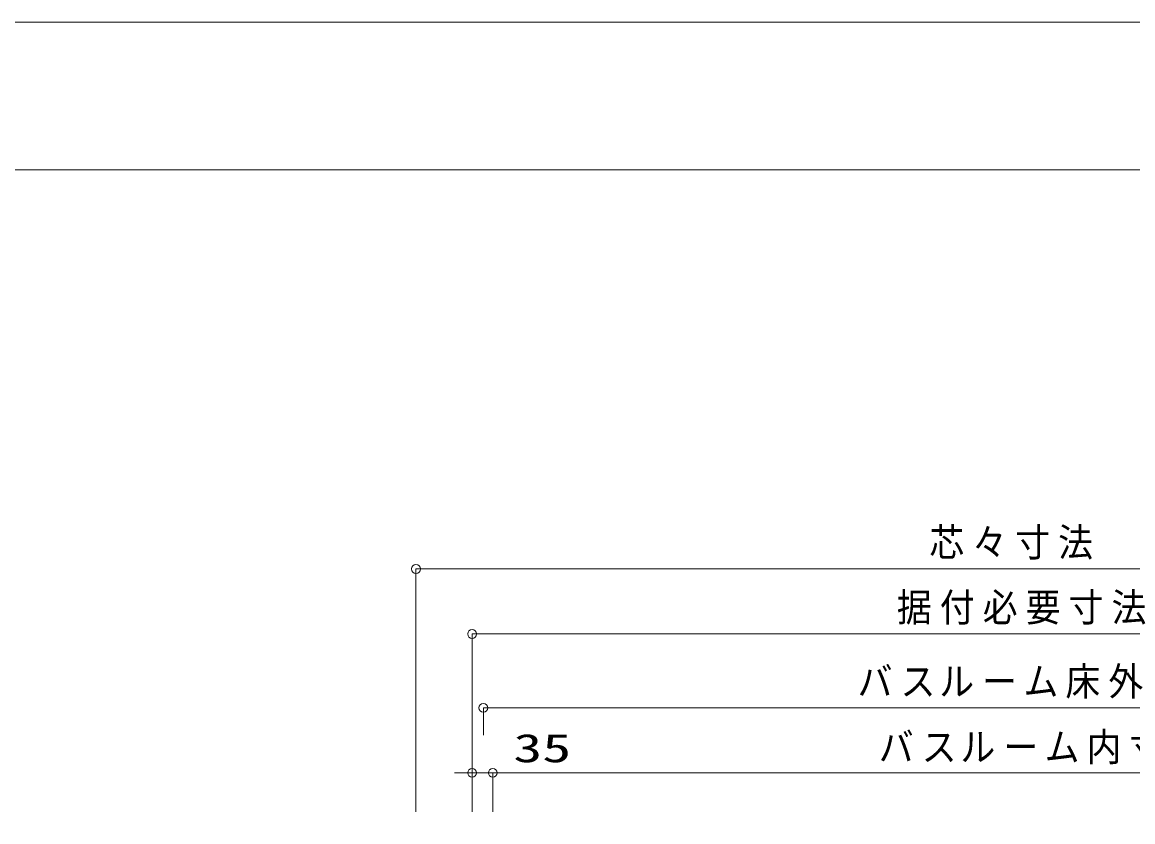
# Model space of a CAD drawing. Units: millimetres on the paper. Extents: x -305 to 305, y -152 to 152.
# Drawn here: x -185.2 to -110, y 94.4 to 148.5 of the extents above; entities that cross this region are included whole.
import ezdxf
from ezdxf.enums import TextEntityAlignment as Align

# ---------------------------------------------------------------- set-up
doc = ezdxf.new("R2010")
doc.units = ezdxf.units.MM
for name, color, linetype, lineweight in [('0-0_0', 7, 'Continuous', 9), ('0-1_VIEW0001', 7, 'Continuous', 9), ('0-3_図面枠', 3, 'Continuous', 9), ('0-4_DEFPOINTS', 7, 'Continuous', 9)]:
    doc.layers.add(name, color=color, linetype=linetype, lineweight=lineweight)
doc.styles.add('ＭＳ ゴシック', font='')
doc.styles.get('ＭＳ ゴシック').set_extended_font_data('MS Gothic')

# ---------------------------------------------------------------- blocks, each defined once
blk = doc.blocks.new('_ORIGIN')
at = {"layer": '0-0_0'}
blk.add_line((0, 0), (-1, 0), dxfattribs=at)
blk.add_circle((0, 0), 0.5, dxfattribs=at)

msp = doc.modelspace()

# ---------------------------------------------------------------- linework, layer by layer
at = {"layer": '0-1_VIEW0001'}
for p, q in [((-158.518, 95.046), (-158.518, 111.493)), ((-157.918, 111.493), (-68.118, 111.493)), ((-154.718, 95.045), (-154.718, 107.093)), ((-154.118, 107.093), (-70.518, 107.093)), ((-154.718, 104.553), (-154.718, 97.694)), ((-153.958, 100.233), (-153.958, 102.093)), ((-153.358, 102.093), (-71.278, 102.093)), ((-155.318, 97.694), (-155.918, 97.694)), ((-153.318, 97.694), (-154.718, 97.694)), ((-153.318, 97.694), (-147.88, 97.694)), ((-153.318, 95.045), (-153.318, 97.693)), ((-152.718, 97.694), (-152.118, 97.694)), ((-152.718, 97.693), (-71.918, 97.693))]:
    msp.add_line(p, q, dxfattribs=at)
at = {"layer": '0-3_図面枠'}
msp.add_lwpolyline([(-291.017, -138.498), (108.983, -138.498), (108.983, 138.502), (-291.017, 138.502)], close=True, dxfattribs=at)
at = {"layer": '0-4_DEFPOINTS'}
msp.add_line((118.983, 148.502), (-301.017, 148.502), dxfattribs=at)

# ---------------------------------------------------------------- block references
at = {"layer": '0-1_VIEW0001', "xscale": 0.6, "yscale": 0.6, "rotation": 180}
for p in [(-158.518, 111.493), (-154.718, 107.093), (-153.958, 102.093), (-153.318, 97.694), (-153.318, 97.693)]:
    msp.add_blockref('_ORIGIN', p, dxfattribs=at)
at = {"layer": '0-1_VIEW0001', "xscale": 0.6, "yscale": 0.6}
msp.add_blockref('_ORIGIN', (-154.718, 97.694), dxfattribs=at)

# ---------------------------------------------------------------- texts
at = {"layer": '0-1_VIEW0001', "style": 'ＭＳ ゴシック'}
for s, width, p in [('芯', 0.9, (-123.763, 111.759)), ('々', 0.9, (-120.855, 111.759)), ('寸', 0.9, (-117.947, 111.759)), ('法', 0.9, (-115.039, 111.759)), ('据', 0.9, (-125.96, 107.359)), ('付', 0.9, (-123.052, 107.359)), ('必', 0.9, (-120.144, 107.359)), ('要', 0.9, (-117.236, 107.359)), ('寸', 0.9, (-114.328, 107.359)), ('法', 0.9, (-111.42, 107.359)), ('バ', 0.9, (-128.618, 102.348)), ('ス', 0.9, (-125.71, 102.348)), ('ル', 0.9, (-123.086, 102.348)), ('ム', 0.9, (-117.384, 102.348)), ('床', 0.9, (-114.544, 102.348)), ('外', 0.9, (-111.636, 102.348)), ('ー', 0.9, (-120.178, 102.348)), ('35', 1.5, (-151.927, 97.833)), ('バ', 0.9, (-127.187, 97.908)), ('ス', 0.9, (-124.279, 97.908)), ('ル', 0.9, (-121.655, 97.908)), ('ム', 0.9, (-115.953, 97.908)), ('内', 0.9, (-113.113, 97.908)), ('寸', 0.9, (-110.205, 97.908)), ('ー', 0.9, (-118.747, 97.908))]:
    msp.add_text(s, height=1.921, dxfattribs=dict(at, width=width)).set_placement(p, align=Align.BOTTOM_LEFT)

doc.saveas('drawing.dxf')
